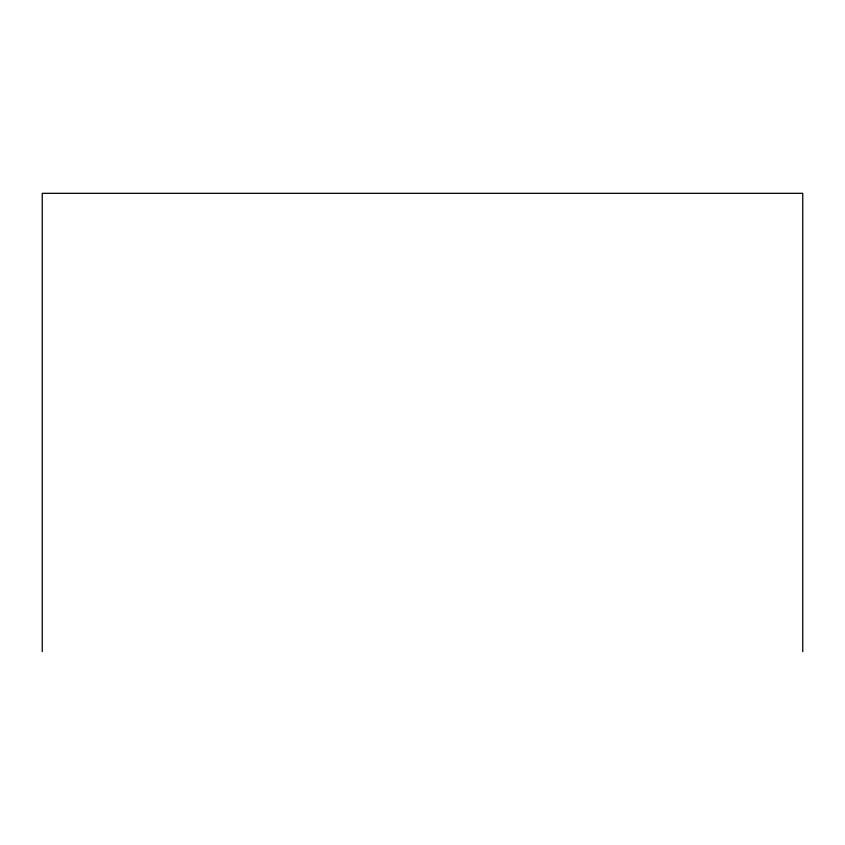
<?xml version="1.0" encoding="UTF-8"?>
<svg xmlns="http://www.w3.org/2000/svg" width="845" height="845" viewBox="0 0 845 845"><rect width="100%" height="100%" fill="white"/><g stroke="black" fill="none" stroke-linecap="round" stroke-linejoin="round"><path stroke-width="1.27" d="M802.75 651.675L802.75 193.325L42.25 193.325L42.25 651.675"/></g></svg>
